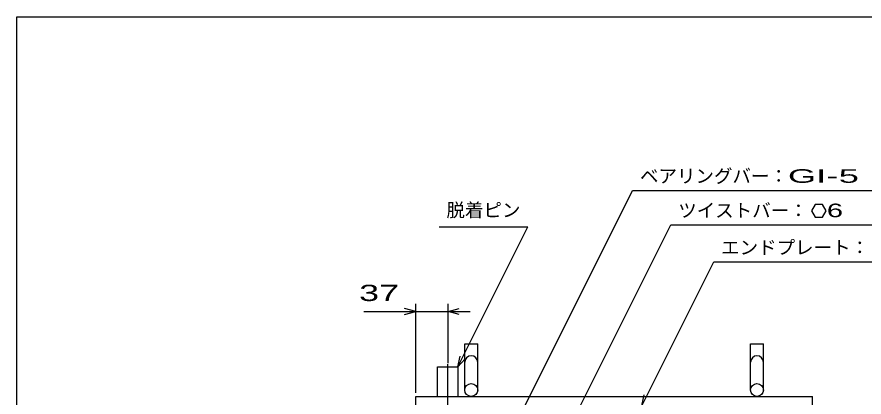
# Model space of a CAD drawing. Units: millimetres, scale not verified. Extents: x -1456 to 1385, y -1026 to 843.
# Drawn here: x -1383 to -467, y 432 to 843 of the extents above; entities that cross this region are included whole.
import ezdxf
from ezdxf.enums import TextEntityAlignment as Align

# ---------------------------------------------------------------- set-up
doc = ezdxf.new("R2010")
doc.units = ezdxf.units.MM
doc.header["$LTSCALE"] = 8
doc.linetypes.add('LONG_DASHED_DOTTED', pattern=[15.25, 12, -1.5, 0.25, -1.5])
for name, color, linetype, lineweight in [('0_2', 150, 'Continuous', 25), ('19', 6, 'Continuous', 25), ('22', 4, 'Continuous', 25)]:
    doc.layers.add(name, color=color, linetype=linetype, lineweight=lineweight)
doc.styles.add('ベクトル', font='')
doc.styles.get('ベクトル').set_extended_font_data('ベクトル')

msp = doc.modelspace()

# ---------------------------------------------------------------- linework, layer by layer
at = {"layer": '0_2'}
for p, q in [((-1383.2, -917.2), (-1383.2, 842.8)), ((-1383.2, 842.8), (1384.8, 842.8))]:
    msp.add_line(p, q, dxfattribs=at)
at = {"layer": '19'}
for p, q in [((-899, 439.5), (-899, 489.5)), ((-899, 489.5), (-885, 489.5)), ((-885, 439.5), (-885, 489.5)), ((-590, 439.5), (-590, 489.5)), ((-590, 489.5), (-576, 489.5)), ((-576, 439.5), (-576, 489.5)), ((-928.5, 432.5), (-928.5, 464.5)), ((-928.5, 464.5), (-906.5, 464.5)), ((-906.5, 464.5), (-906.5, 432.5)), ((-952, 432.5), (-523, 432.5)), ((-952, -187.5), (-952, 432.5)), ((-523, -187.5), (-523, 432.5))]:
    msp.add_line(p, q, dxfattribs=at)
at = {"layer": '19', "linetype": 'LONG_DASHED_DOTTED'}
msp.add_line((-917.5, 467.5), (-917.5, 399.5), dxfattribs=at)
at = {"layer": '19'}
for centre in [(-892, 439.5), (-583, 439.5)]:
    msp.add_circle(centre, 7, dxfattribs=at)
for centre in [(-892, 469.5), (-583, 469.5)]:
    msp.add_arc(centre, 7, 0, 180, dxfattribs=at)
at = {"layer": '22'}
for p, q in [((-870, 350.25), (-717.5, 655.25)), ((-717.5, 655.25), (-349.5, 655.25)), ((-520.124, 640.212), (-524.124, 633.284)), ((-524.124, 633.284), (-520.124, 626.356)), ((-512.124, 640.212), (-520.124, 640.212)), ((-508.125, 633.2), (-512.124, 640.212)), ((-512.124, 626.356), (-508.124, 633.284)), ((-520.124, 626.356), (-512.124, 626.356)), ((-926.75, 616), (-830.75, 616)), ((-906.5, 464.5), (-830.75, 616)), ((-797.5, 375.25), (-676.125, 618)), ((-676.125, 618), (-440.125, 618)), ((-707.5, 422.5), (-629.75, 578)), ((-629.75, 578), (-293.75, 578)), ((-952, 436.5), (-952, 532.5)), ((-917, 468.504), (-917, 532.5)), ((-1008, 524.5), (-952, 524.5)), ((-952, 524.5), (-964, 527.7)), ((-964, 521.3), (-952, 524.5)), ((-952, 524.5), (-917, 524.5)), ((-917, 524.5), (-905, 527.7)), ((-905, 521.3), (-917, 524.5)), ((-917, 524.5), (-893, 524.5)), ((-906.5, 464.5), (-904.1, 476.18)), ((-906.5, 464.5), (-898.5, 473.3)), ((-707.5, 422.5), (-705.1, 434.18))]:
    msp.add_line(p, q, dxfattribs=at)

# ---------------------------------------------------------------- texts
at = {"layer": '22', "color": 2, "style": 'ベクトル'}
for s, p in [('ベアリングバー：', (-709.5, 670.85)), ('脱着ピン', (-918.75, 634)), ('ツイストバー：', (-668.125, 633.6)), ('エンドプレート：', (-621.75, 593.6))]:
    msp.add_text(s, height=14.66, dxfattribs=at).set_placement(p, align=Align.MIDDLE_LEFT)
for s, height, width, p in [('GI-', 14.66, 2, (-549.5, 670.85)), (' 5 ', 14.66, 2, (-505.5, 670.85)), (' 6 ', 14.66, 1.6, (-516.124, 633.684)), (' 37 ', 17.6, 1.65, (-1024, 544.5))]:
    msp.add_text(s, height=height, dxfattribs=dict(at, width=width)).set_placement(p, align=Align.MIDDLE_LEFT)

doc.saveas('drawing.dxf')
